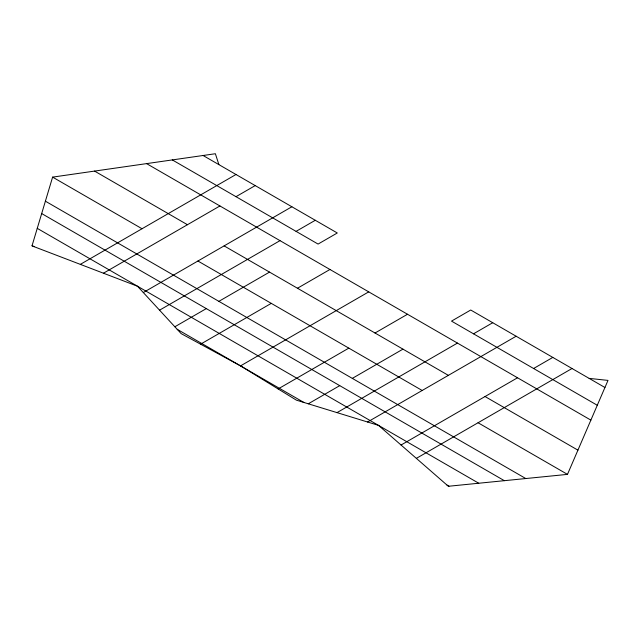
<?xml version="1.0" encoding="UTF-8"?>
<svg xmlns="http://www.w3.org/2000/svg" width="640" height="640" viewBox="0 0 640 640"><rect width="100%" height="100%" fill="white"/><g stroke="black" fill="none" stroke-linecap="round" stroke-linejoin="round"><path stroke-width="0.96" d="M218.88 164.616L215.384 153.728L52.608 177.12L32 245.888L137.488 286.224L181.152 333.616L240.536 365.88L296.424 400.16L378.512 425.368L448.368 486.272L567.48 474.376L608 380.4L589.136 378.384M80.328 264.368L235.992 174.496M103.448 273.208L219.928 205.96M235.992 196.68L255.208 185.592M143.312 292.536L291.88 206.76M159.56 310.176L280.008 240.64M296.072 231.368L315.288 220.272M174.848 326.768L206.304 308.608M218.88 301.344L269.528 272.104M200.584 344.176L271.272 303.36M297.472 288.24L329.952 269.48M240.536 365.88L368.728 291.864M278.128 388.944L348.816 348.136M375.016 333.008L407.504 314.256M308.28 403.808L339.736 385.64M352.312 378.384L402.96 349.144M337.008 412.624L457.448 343.088M473.52 333.816L492.728 322.72M367.56 422.008L516.136 336.232M401.056 445.024L517.528 377.776M533.6 368.504L552.808 357.408M416.36 458.368L572.024 368.504M203.08 155.496L337.288 232.984L318.08 244.072L172.312 159.912M604.936 387.504L470.728 310.016L451.512 321.112L597.28 405.264M146.584 163.616L590.872 420.12M94.56 171.088L187.44 224.712M224.12 245.888L448.368 375.36M485.048 396.536L577.92 450.152M52.608 177.12L142.032 228.744M197.92 261.016L422.168 390.48M478.056 422.752L567.48 474.376M45.392 201.184L525.792 478.544M41.688 213.568L504.352 480.68M37.256 228.352L478.744 483.24M32.104 245.544L34.072 246.68M177.184 329.304L303.888 402.456M447 485.08L448.968 486.216"/></g></svg>
